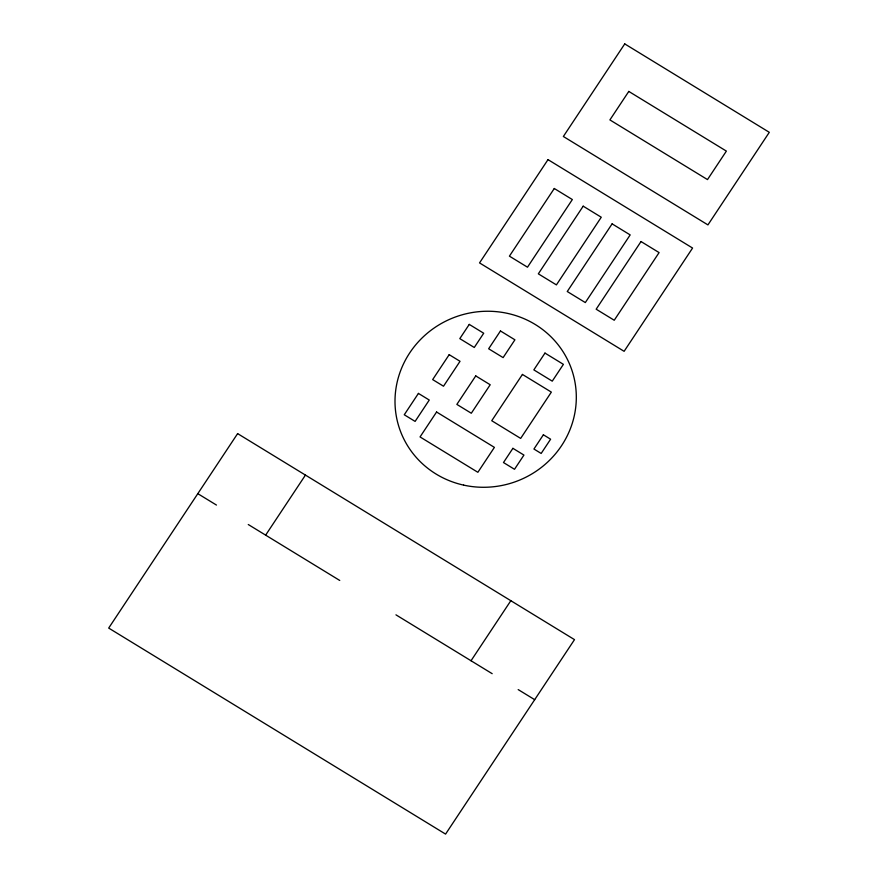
<?xml version="1.0" encoding="UTF-8"?>
<svg xmlns="http://www.w3.org/2000/svg" width="878" height="878" viewBox="0 0 878 878"><rect width="100%" height="100%" fill="white"/><g stroke="black" fill="none" stroke-linecap="round" stroke-linejoin="round"><path stroke-width="1.32" d="M265.639 535.141L305.445 475.086M471.025 660.75L510.831 600.695M197.802 493.655L216.449 505.059M248.265 524.517L339.742 580.457M395.956 614.841L492.174 673.678M518.185 689.592L534.691 699.678M237.62 433.611L108.696 628.077L445.574 834.1L574.497 639.634L237.62 433.611M548.004 159.631L479.542 262.906L624.115 351.321L692.577 248.046L548.004 159.631M624.741 43.9L563.358 136.485L707.931 224.9L769.304 132.315L624.741 43.9M418.422 393.41L404.264 414.767L415.107 421.407L429.265 400.039L418.422 393.41M554.281 188.496L509.416 256.146L527.491 267.197L572.346 199.547L554.281 188.496M449.185 354.668L432.667 379.592L443.511 386.221L460.028 361.297L449.185 354.668M469.258 324.399L459.809 338.634L474.274 347.479L483.712 333.234L469.258 324.399M628.791 91.422L609.903 119.913L707.492 179.595L726.38 151.104L628.791 91.422M436.575 412.012L420.046 436.937L477.873 472.298L494.402 447.374L436.575 412.012M500.46 330.962L488.651 348.775L503.116 357.609L514.914 339.808L500.46 330.962M583.19 206.176L538.335 273.837L556.411 284.889L601.265 217.228L583.19 206.176M475.744 375.905L456.856 404.396L471.31 413.242L490.198 384.751L475.744 375.905M612.109 223.857L567.254 291.518L585.319 302.57L630.174 234.909L612.109 223.857M522.432 374.434L491.746 420.727L520.665 438.407L551.351 392.115L522.432 374.434M544.975 353.088L533.846 369.879L552.262 381.151L563.402 364.348L544.975 353.088M641.017 241.538L596.162 309.199L614.238 320.25L659.093 252.59L641.017 241.538M512.906 448.329L503.478 462.541L514.508 469.291L523.936 455.078L512.906 448.329M543.383 434.786L533.934 449.031L541.166 453.454L550.605 439.209L543.383 434.786M463.628 485.117A91.005 87.657 -19 0 0 572.829 373.15A91.005 87.657 -19 0 0 420.507 339.534A91.005 87.657 -19 0 0 463.628 485.117"/></g></svg>
